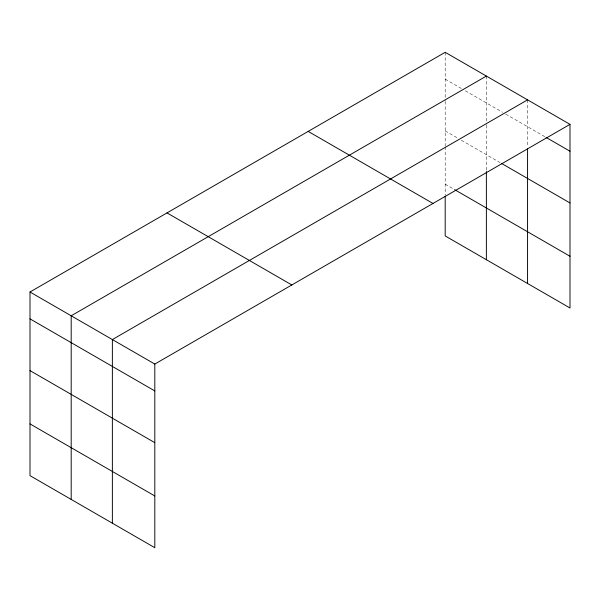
<?xml version="1.0" encoding="UTF-8"?>
<svg xmlns="http://www.w3.org/2000/svg" width="600" height="600" viewBox="0 0 600 600"><rect width="100%" height="100%" fill="white"/><g stroke="black" fill="none" stroke-linecap="round" stroke-linejoin="round"><path stroke-width="0.45" stroke-dasharray="3 2.25" d="M445.192 79.162L461.34 88.492M465.382 90.825L502.53 112.267M505.763 114.135L545.183 136.89M445.192 130.898L458.115 138.36M461.34 140.227L500.107 162.608M445.192 184.2L454.882 189.795M527.565 99.855L527.565 147.045M486.375 76.08L486.375 124.192M486.375 125.115L486.375 170.572M445.192 52.297L445.192 100.41M445.192 101.34L445.192 145.86M445.192 146.797L445.192 195.285"/><path stroke-width="0.9" d="M30 292.005L154.808 364.065L154.808 547.702L30 475.643L30 292.005L445.192 52.297L570 124.358L570 307.995L445.192 235.935L445.192 196.208M486.375 76.08L71.19 315.788L71.19 499.425M527.565 99.855L112.373 339.57L112.373 523.2M154.808 364.065L570 124.358M545.977 137.355L570 151.222M501.72 163.538L570 202.958M454.882 189.795L570 256.26M308.175 131.4L432.99 203.46M167.01 212.903L291.825 284.962M30 318.87L154.808 390.93M30 370.605L154.808 442.665M30 423.908L154.808 495.967M527.565 148.898L527.565 283.493M486.375 171.51L486.375 259.71"/></g></svg>
